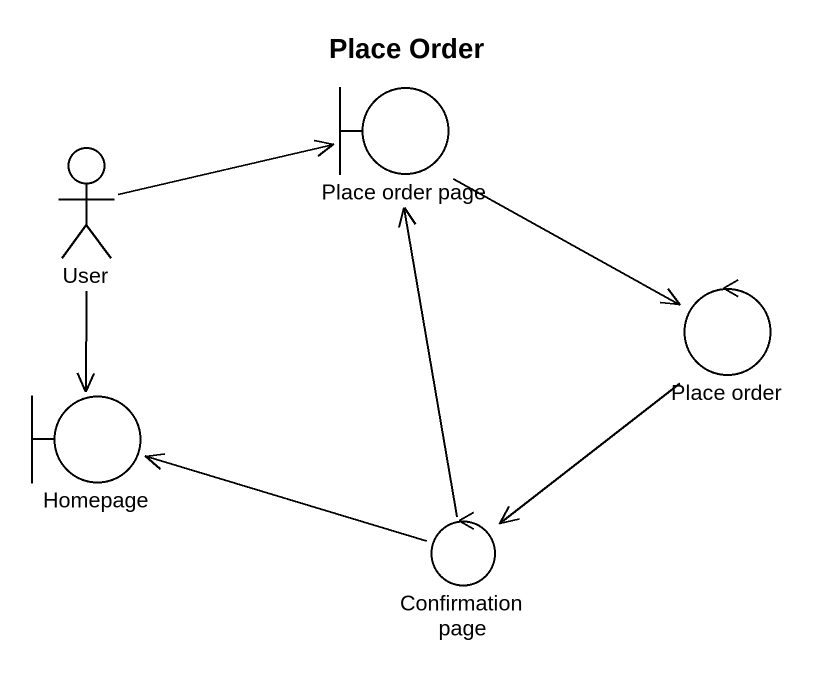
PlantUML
@startuml
title Place Order
boundary "Place order page" as Place_order_page
actor User
control "Place order" as Place_order
boundary Homepage
control "Confirmation page" as Confirmation_page
Place_order_page --> Place_order
User -right-> Place_order_page
User --> Homepage
Place_order --> Confirmation_page
Confirmation_page -up-> Place_order_page
Confirmation_page -left-> Homepage
@enduml
